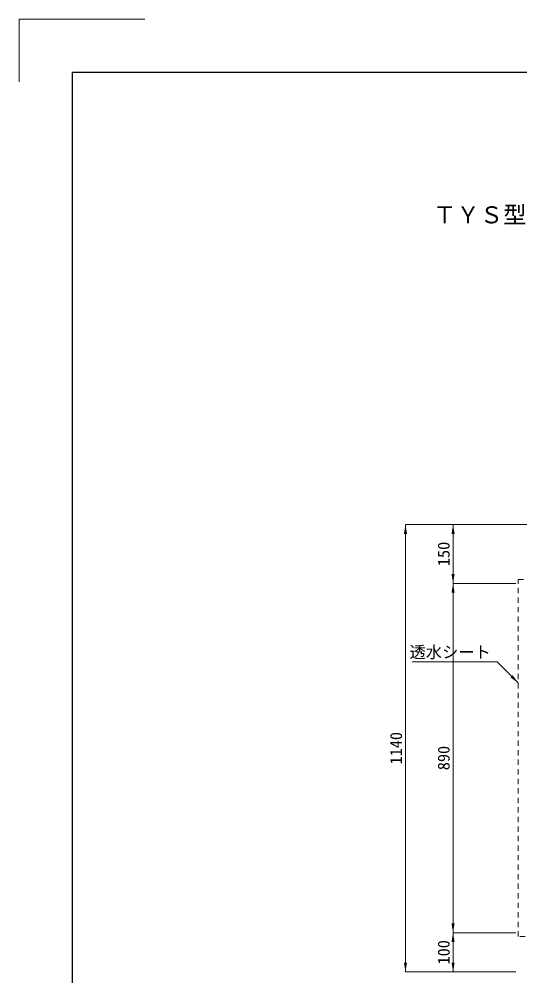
# Model space of a CAD drawing. Units: millimetres at full size. Extents: x 40781 to 122968, y -21714 to -2620.
# Drawn here: x 44068 to 45344, y -12423 to -9985 of the extents above; entities that cross this region are included whole.
import ezdxf
from ezdxf.enums import TextEntityAlignment as Align

# ---------------------------------------------------------------- set-up
doc = ezdxf.new("R2010")
doc.units = ezdxf.units.MM
doc.header["$LTSCALE"] = 18
doc.linetypes.add('USER2', pattern=[1.35, 0.75, -0.6])
for name, color, linetype, lineweight in [('0_2', 7, 'Continuous', 9), ('Defpoints_3', 7, 'Continuous', 13), ('ハッチング', 7, 'Continuous', 5), ('寸法線', 7, 'Continuous', 9), ('枠', 5, 'Continuous', 25)]:
    doc.layers.add(name, color=color, linetype=linetype, lineweight=lineweight)
doc.styles.add('ＭＳ ゴシック', font='')
doc.styles.get('ＭＳ ゴシック').set_extended_font_data('MS Gothic')

# ---------------------------------------------------------------- blocks, each defined once
blk = doc.blocks.new('filled_arrow')
at = {"color": 0, "linetype": 'Continuous', "lineweight": -2}
blk.add_solid([(7.5, 1.25), (0, 0), (7.5, -1.25)], dxfattribs=at)

msp = doc.modelspace()

# ---------------------------------------------------------------- linework, layer by layer
at = {"layer": 'Defpoints_3'}
for p, q in [((44068.04, -9985.31), (44068.04, -10145.31)), ((44388.04, -9985.31), (44068.04, -9985.31))]:
    msp.add_line(p, q, dxfattribs=at)
at = {"layer": 'ハッチング', "linetype": 'USER2', "lineweight": 9}
msp.add_lwpolyline([(45949.95, -11412.91), (46159.95, -11412.91), (46159.95, -12322.91), (45339.95, -12322.91), (45339.95, -11412.91), (45549.95, -11412.91)], dxfattribs=at)
at = {"layer": '寸法線'}
for p, q in [((45052.69, -12412.91), (45052.69, -11272.91)), ((45491.95, -11272.91), (45052.69, -11272.91)), ((45174.01, -11272.91), (45174.01, -11422.91)), ((45491.95, -11272.91), (45174.01, -11272.91)), ((45333.95, -11422.91), (45174.01, -11422.91)), ((45174.01, -11422.91), (45174.01, -12312.91)), ((45333.95, -11422.91), (45174.01, -11422.91)), ((45333.95, -12312.91), (45174.01, -12312.91)), ((45174.01, -12312.91), (45174.01, -12412.91)), ((45333.95, -12312.91), (45174.01, -12312.91)), ((45333.95, -12412.91), (45052.69, -12412.91)), ((45333.95, -12412.91), (45174.01, -12412.91))]:
    msp.add_line(p, q, dxfattribs=at)
msp.add_lwpolyline([(45339.95, -11676.59), (45286.19, -11622.83), (45070.07, -11622.83)], dxfattribs=at)
at = {"layer": '枠'}
for p in [(47292.03, -10121.31), (44204.04, -14601.31)]:
    msp.add_line(p, (44204.04, -10121.31), dxfattribs=at)

# ---------------------------------------------------------------- block references
at = {"layer": '寸法線', "xscale": 3.2, "yscale": 3.2}
for p, rotation in [((45052.69, -11272.91), 270), ((45174.01, -11272.91), 270), ((45174.01, -11422.91), 90), ((45174.01, -11422.91), 270), ((45339.95, -11676.59), 135), ((45174.01, -12312.91), 90), ((45174.01, -12312.91), 270), ((45052.69, -12412.91), 90), ((45174.01, -12412.91), 90)]:
    msp.add_blockref('filled_arrow', p, dxfattribs=dict(at, rotation=rotation))

# ---------------------------------------------------------------- texts
at = {"layer": '0_2', "style": 'ＭＳ ゴシック'}
msp.add_text('ＴＹＳ型宅内浸透桝 300-2段 布設標準構造図 ', height=43.67, dxfattribs=at).set_placement((45748.04, -10462.07), align=Align.TOP_CENTER)
at = {"layer": '寸法線', "style": 'ＭＳ ゴシック'}
for s, p in [('150', (45150.01, -11347.91)), ('1140', (45028.69, -11842.91)), ('890', (45150.01, -11867.91)), ('100', (45150.01, -12362.91))]:
    msp.add_text(s, height=30.38, rotation=90, dxfattribs=at).set_placement(p, align=Align.MIDDLE_CENTER)
msp.add_text('透水シート', height=30.38, dxfattribs=at).set_placement((45270.19, -11582.81), align=Align.TOP_RIGHT)

doc.saveas('drawing.dxf')
